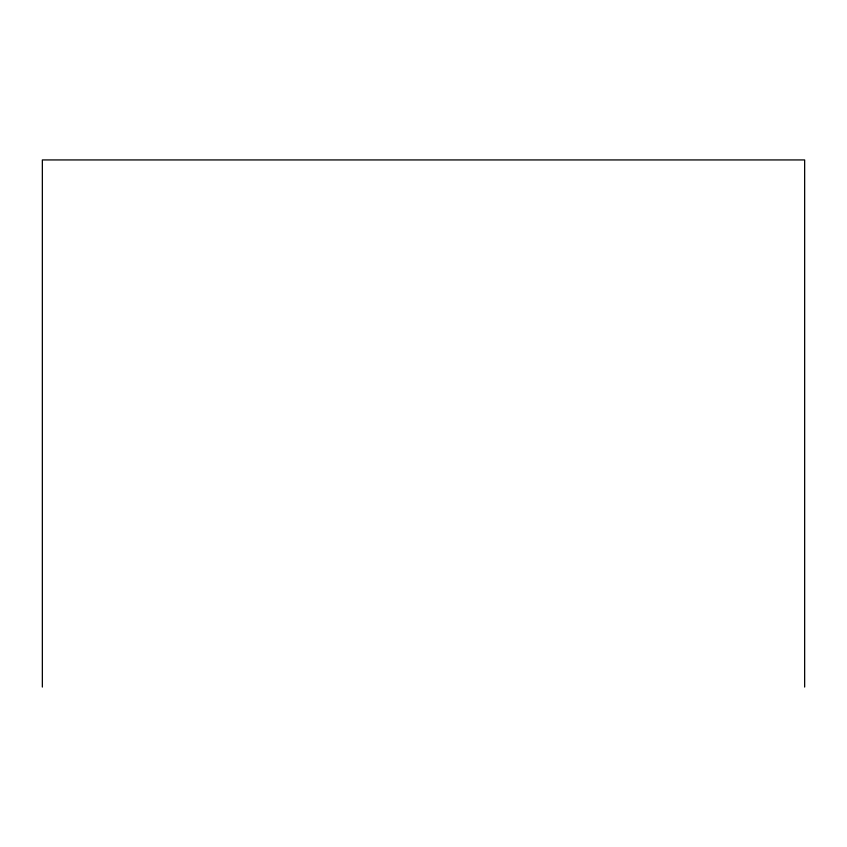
<?xml version="1.0" encoding="UTF-8"?>
<svg xmlns="http://www.w3.org/2000/svg" width="847" height="847" viewBox="0 0 847 847"><rect width="100%" height="100%" fill="white"/><g stroke="black" fill="none" stroke-linecap="round" stroke-linejoin="round"><path stroke-width="1.27" d="M804.65 687.065L804.65 159.935L42.35 159.935L42.35 687.065"/></g></svg>
